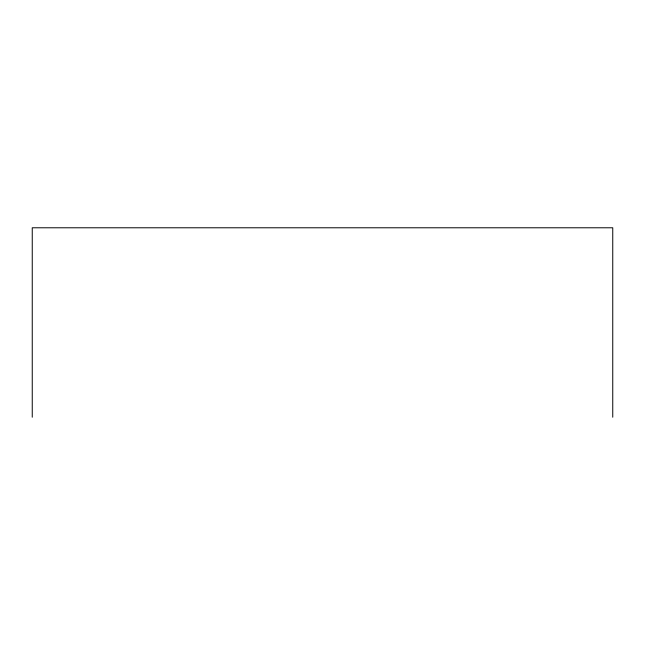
<?xml version="1.0" encoding="UTF-8"?>
<svg xmlns="http://www.w3.org/2000/svg" width="645" height="645" viewBox="0 0 645 645"><rect width="100%" height="100%" fill="white"/><g stroke="black" fill="none" stroke-linecap="round" stroke-linejoin="round"><path stroke-width="0.97" d="M612.75 417.218L612.75 227.782L32.25 227.782L32.25 417.218"/></g></svg>
